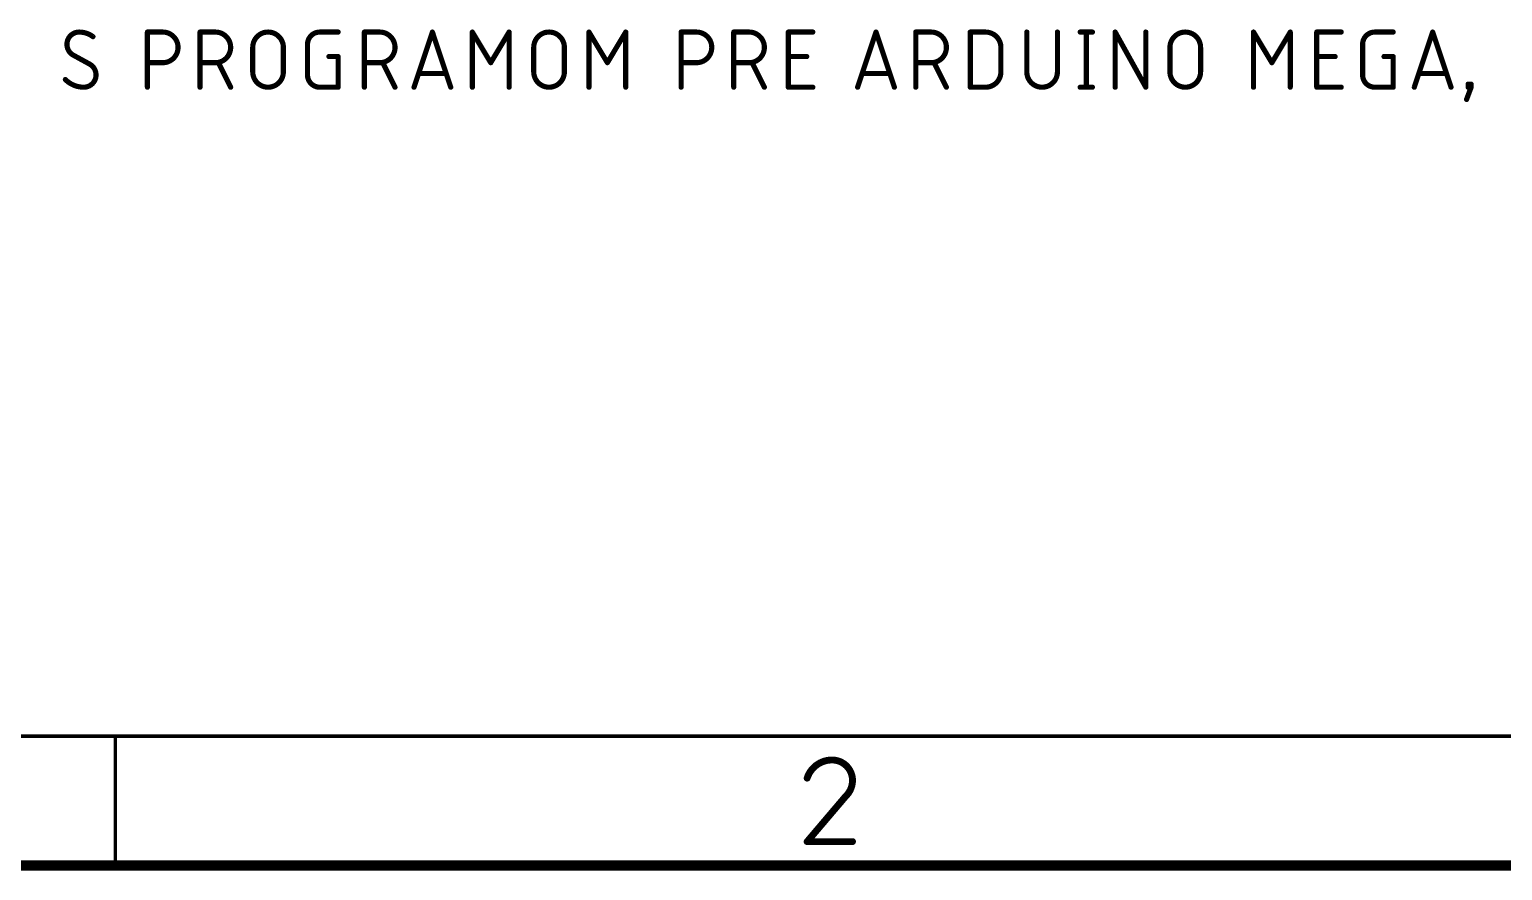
# Model space of a CAD drawing. Extents: x -165 to 95, y -26 to 154.
# Drawn here: x -121.7 to -78.27, y -25.55 to -0.76 of the extents above; entities that cross this region are included whole.
import ezdxf

# ---------------------------------------------------------------- set-up
doc = ezdxf.new("R2010")
doc.units = 0
doc.layers.add('94', color=14, linetype='CONTINUOUS')

msp = doc.modelspace()

# ---------------------------------------------------------------- linework, layer by layer
at = {"layer": '94'}
for points, const_width in [([(-120.2381, -0.8382, 0.4142), (-120.5994, -1.1994)], 0.1524), ([(-119.8317, -0.9737, 0.1623), (-120.2381, -0.8382)], 0.1524), ([(-120.2381, -0.8001, 1), (-120.2381, -0.8763)], 0.0762), ([(-120.2381, -0.8763, 1), (-120.2381, -0.8001)], 0.0762), ([(-118.1885, -0.8382, 1), (-118.2647, -0.8382)], 0.0762), ([(-118.2266, -0.8001, 1), (-118.2266, -0.8763)], 0.0762), ([(-117.7751, -1.7413, 1), (-117.7751, -0.8382)], 0.1524), ([(-117.7751, -0.8001, 1), (-117.7751, -0.8763)], 0.0762), ([(-117.7751, -0.8763, 1), (-117.7751, -0.8001)], 0.0762), ([(-116.6373, -0.8382, 1), (-116.7135, -0.8382)], 0.0762), ([(-116.6754, -0.8001, 1), (-116.6754, -0.8763)], 0.0762), ([(-116.2239, -1.7413, 1), (-116.2239, -0.8382)], 0.1524), ([(-116.2239, -0.8001, 1), (-116.2239, -0.8763)], 0.0762), ([(-116.2239, -0.8763, 1), (-116.2239, -0.8001)], 0.0762), ([(-114.2184, -1.2898, 1), (-115.1215, -1.2898)], 0.1524), ([(-113.145, -0.8382, 0.4142), (-113.5062, -1.1994)], 0.1524), ([(-113.145, -0.8001, 1), (-113.145, -0.8763)], 0.0762), ([(-113.145, -0.8763, 1), (-113.145, -0.8001)], 0.0762), ([(-112.6031, -0.8763, 1), (-112.6031, -0.8001)], 0.0762), ([(-111.7917, -0.8382, 1), (-111.8679, -0.8382)], 0.0762), ([(-111.8298, -0.8001, 1), (-111.8298, -0.8763)], 0.0762), ([(-111.3782, -1.7413, 1), (-111.3782, -0.8382)], 0.1524), ([(-111.3782, -0.8001, 1), (-111.3782, -0.8763)], 0.0762), ([(-111.3782, -0.8763, 1), (-111.3782, -0.8001)], 0.0762), ([(-109.7881, -0.8262, 1), (-109.8604, -0.8502)], 0.0762), ([(-109.7881, -0.8502, 1), (-109.8604, -0.8262)], 0.0762), ([(-108.6086, -0.8382, 1), (-108.6848, -0.8382)], 0.0762), ([(-108.614, -0.8186, 1), (-108.6793, -0.8578)], 0.0762), ([(-107.5248, -0.8382, 1), (-107.601, -0.8382)], 0.0762), ([(-107.5303, -0.8578, 1), (-107.5956, -0.8186)], 0.0762), ([(-105.9338, -1.2898, 1), (-106.8369, -1.2898)], 0.1524), ([(-105.1697, -0.8382, 1), (-105.2459, -0.8382)], 0.0762), ([(-105.1751, -0.8186, 1), (-105.2405, -0.8578)], 0.0762), ([(-104.086, -0.8382, 1), (-104.1622, -0.8382)], 0.0762), ([(-104.0914, -0.8578, 1), (-104.1567, -0.8186)], 0.0762), ([(-102.4531, -0.8382, 1), (-102.5293, -0.8382)], 0.0762), ([(-102.4912, -0.8001, 1), (-102.4912, -0.8763)], 0.0762), ([(-102.0396, -1.7413, 1), (-102.0396, -0.8382)], 0.1524), ([(-102.0396, -0.8001, 1), (-102.0396, -0.8763)], 0.0762), ([(-102.0396, -0.8763, 1), (-102.0396, -0.8001)], 0.0762), ([(-100.9019, -0.8382, 1), (-100.9781, -0.8382)], 0.0762), ([(-100.94, -0.8001, 1), (-100.94, -0.8763)], 0.0762), ([(-100.4884, -1.7413, 1), (-100.4884, -0.8382)], 0.1524), ([(-100.4884, -0.8001, 1), (-100.4884, -0.8763)], 0.0762), ([(-100.4884, -0.8763, 1), (-100.4884, -0.8001)], 0.0762), ([(-99.2928, -0.8382, 1), (-99.369, -0.8382)], 0.0762), ([(-99.3309, -0.8001, 1), (-99.3309, -0.8763)], 0.0762), ([(-98.6085, -0.8763, 1), (-98.6085, -0.8001)], 0.0762), ([(-96.71, -0.8262, 1), (-96.7822, -0.8502)], 0.0762), ([(-96.71, -0.8502, 1), (-96.7822, -0.8262)], 0.0762), ([(-95.5352, -0.8382, 1), (-95.6114, -0.8382)], 0.0762), ([(-95.5733, -0.8001, 1), (-95.5733, -0.8763)], 0.0762), ([(-95.1217, -1.7413, 1), (-95.1217, -0.8382)], 0.1524), ([(-95.1217, -0.8001, 1), (-95.1217, -0.8763)], 0.0762), ([(-95.1217, -0.8763, 1), (-95.1217, -0.8001)], 0.0762), ([(-93.9291, -0.8382, 1), (-94.0053, -0.8382)], 0.0762), ([(-93.9672, -0.8001, 1), (-93.9672, -0.8763)], 0.0762), ([(-93.0641, -1.2898, 0.4142), (-93.5156, -0.8382)], 0.1524), ([(-93.5156, -0.8001, 1), (-93.5156, -0.8763)], 0.0762), ([(-93.5156, -0.8763, 1), (-93.5156, -0.8001)], 0.0762), ([(-92.2618, -0.8382, 1), (-92.338, -0.8382)], 0.0762), ([(-91.3587, -0.8382, 1), (-91.4349, -0.8382)], 0.0762), ([(-90.7263, -0.8001, 1), (-90.7263, -0.8763)], 0.0762), ([(-90.5076, -0.8382, 1), (-90.5838, -0.8382)], 0.0762), ([(-90.3651, -0.8763, 1), (-90.3651, -0.8001)], 0.0762), ([(-89.6566, -0.8382, 1), (-89.7328, -0.8382)], 0.0762), ([(-89.6614, -0.8197, 1), (-89.728, -0.8567)], 0.0762), ([(-88.7535, -0.8382, 1), (-88.8297, -0.8382)], 0.0762), ([(-87.1763, -1.2898, 1), (-88.0794, -1.2898)], 0.1524), ([(-85.5785, -0.8382, 1), (-85.6547, -0.8382)], 0.0762), ([(-85.584, -0.8186, 1), (-85.6493, -0.8578)], 0.0762), ([(-84.4948, -0.8382, 1), (-84.571, -0.8382)], 0.0762), ([(-84.5002, -0.8578, 1), (-84.5656, -0.8186)], 0.0762), ([(-83.7137, -0.8382, 1), (-83.7899, -0.8382)], 0.0762), ([(-83.7518, -0.8001, 1), (-83.7518, -0.8763)], 0.0762), ([(-83.0293, -0.8763, 1), (-83.0293, -0.8001)], 0.0762), ([(-82.0388, -0.8382, 0.4142), (-82.4001, -1.1994)], 0.1524), ([(-82.0388, -0.8001, 1), (-82.0388, -0.8763)], 0.0762), ([(-82.0388, -0.8763, 1), (-82.0388, -0.8001)], 0.0762), ([(-81.497, -0.8763, 1), (-81.497, -0.8001)], 0.0762), ([(-80.2972, -0.8262, 1), (-80.3694, -0.8502)], 0.0762), ([(-80.2972, -0.8502, 1), (-80.3694, -0.8262)], 0.0762), ([(-120.5994, -1.1994, 0.2656), (-120.4187, -1.5155)], 0.1524), ([(-120.5613, -1.1994, 1), (-120.6375, -1.1994)], 0.0762), ([(-120.6375, -1.1994, 1), (-120.5613, -1.1994)], 0.0762), ([(-119.8546, -1.0041, 1), (-119.8088, -0.9432)], 0.0762), ([(-115.0834, -1.2898, 1), (-115.1596, -1.2898)], 0.0762), ([(-115.1596, -1.2898, 1), (-115.0834, -1.2898)], 0.0762), ([(-114.1803, -1.2898, 1), (-114.2565, -1.2898)], 0.0762), ([(-114.2565, -1.2898, 1), (-114.1803, -1.2898)], 0.0762), ([(-113.4681, -1.1994, 1), (-113.5443, -1.1994)], 0.0762), ([(-113.5443, -1.1994, 1), (-113.4681, -1.1994)], 0.0762), ([(-106.7988, -1.2898, 1), (-106.875, -1.2898)], 0.0762), ([(-106.875, -1.2898, 1), (-106.7988, -1.2898)], 0.0762), ([(-105.8957, -1.2898, 1), (-105.9719, -1.2898)], 0.0762), ([(-105.9719, -1.2898, 1), (-105.8957, -1.2898)], 0.0762), ([(-93.026, -1.2898, 1), (-93.1022, -1.2898)], 0.0762), ([(-93.1022, -1.2898, 1), (-93.026, -1.2898)], 0.0762), ([(-88.0413, -1.2898, 1), (-88.1175, -1.2898)], 0.0762), ([(-88.1175, -1.2898, 1), (-88.0413, -1.2898)], 0.0762), ([(-87.1382, -1.2898, 1), (-87.2144, -1.2898)], 0.0762), ([(-87.2144, -1.2898, 1), (-87.1382, -1.2898)], 0.0762), ([(-82.362, -1.1994, 1), (-82.4382, -1.1994)], 0.0762), ([(-82.4382, -1.1994, 1), (-82.362, -1.1994)], 0.0762), ([(-120.4005, -1.4821, 1), (-120.437, -1.549)], 0.0762), ([(-120.4381, -1.5484, 1), (-120.3994, -1.4827)], 0.0762), ([(-119.9027, -1.7536, 1), (-119.9414, -1.8193)], 0.0762), ([(-119.7414, -2.1026, 0.2656), (-119.922, -1.7865)], 0.1524), ([(-119.9403, -1.8199, 1), (-119.9038, -1.753)], 0.0762), ([(-118.2266, -1.7032, 1), (-118.2266, -1.7794)], 0.0762), ([(-117.7751, -1.7032, 1), (-117.7751, -1.7794)], 0.0762), ([(-117.7751, -1.7794, 1), (-117.7751, -1.7032)], 0.0762), ([(-116.6754, -1.7032, 1), (-116.6754, -1.7794)], 0.0762), ([(-116.2239, -1.7032, 1), (-116.2239, -1.7794)], 0.0762), ([(-116.2239, -1.7794, 1), (-116.2239, -1.7032)], 0.0762), ([(-116.0995, -1.7243, 1), (-116.1676, -1.7584)], 0.0762), ([(-112.8741, -1.5226, 1), (-112.8741, -1.5988)], 0.0762), ([(-112.565, -1.5607, 1), (-112.6412, -1.5607)], 0.0762), ([(-112.6031, -1.5988, 1), (-112.6031, -1.5226)], 0.0762), ([(-111.8298, -1.7032, 1), (-111.8298, -1.7794)], 0.0762), ([(-111.3782, -1.7032, 1), (-111.3782, -1.7794)], 0.0762), ([(-111.3782, -1.7794, 1), (-111.3782, -1.7032)], 0.0762), ([(-111.2538, -1.7243, 1), (-111.322, -1.7584)], 0.0762), ([(-108.1375, -1.7217, 1), (-108.0721, -1.7609)], 0.0762), ([(-108.1375, -1.7609, 1), (-108.0721, -1.7217)], 0.0762), ([(-104.6986, -1.7217, 1), (-104.6333, -1.7609)], 0.0762), ([(-104.6986, -1.7609, 1), (-104.6333, -1.7217)], 0.0762), ([(-102.4912, -1.7032, 1), (-102.4912, -1.7794)], 0.0762), ([(-102.0396, -1.7032, 1), (-102.0396, -1.7794)], 0.0762), ([(-102.0396, -1.7794, 1), (-102.0396, -1.7032)], 0.0762), ([(-100.94, -1.7032, 1), (-100.94, -1.7794)], 0.0762), ([(-100.4884, -1.7032, 1), (-100.4884, -1.7794)], 0.0762), ([(-100.4884, -1.7794, 1), (-100.4884, -1.7032)], 0.0762), ([(-100.364, -1.7243, 1), (-100.4322, -1.7584)], 0.0762), ([(-99.3309, -1.5226, 1), (-99.3309, -1.5988)], 0.0762), ([(-98.7891, -1.5988, 1), (-98.7891, -1.5226)], 0.0762), ([(-95.5733, -1.7032, 1), (-95.5733, -1.7794)], 0.0762), ([(-95.1217, -1.7032, 1), (-95.1217, -1.7794)], 0.0762), ([(-95.1217, -1.7794, 1), (-95.1217, -1.7032)], 0.0762), ([(-94.9973, -1.7243, 1), (-95.0655, -1.7584)], 0.0762), ([(-85.1074, -1.7217, 1), (-85.0421, -1.7609)], 0.0762), ([(-85.1074, -1.7609, 1), (-85.0421, -1.7217)], 0.0762), ([(-83.7518, -1.5226, 1), (-83.7518, -1.5988)], 0.0762), ([(-83.2099, -1.5988, 1), (-83.2099, -1.5226)], 0.0762), ([(-81.7679, -1.5226, 1), (-81.7679, -1.5988)], 0.0762), ([(-81.4589, -1.5607, 1), (-81.5351, -1.5607)], 0.0762), ([(-81.497, -1.5988, 1), (-81.497, -1.5226)], 0.0762), ([(-120.6175, -2.2112, 1), (-120.6716, -2.2649)], 0.0762), ([(-120.6445, -2.238, 0.2), (-120.1026, -2.4638)], 0.1524), ([(-120.1026, -2.4638, 0.4142), (-119.7414, -2.1026)], 0.1524), ([(-119.7033, -2.1026, 1), (-119.7795, -2.1026)], 0.0762), ([(-119.7795, -2.1026, 1), (-119.7033, -2.1026)], 0.0762), ([(-115.1215, -2.0122, 1), (-114.2184, -2.0122)], 0.1524), ([(-115.0834, -2.0122, 1), (-115.1596, -2.0122)], 0.0762), ([(-115.1596, -2.0122, 1), (-115.0834, -2.0122)], 0.0762), ([(-114.1803, -2.0122, 1), (-114.2565, -2.0122)], 0.0762), ([(-114.2565, -2.0122, 1), (-114.1803, -2.0122)], 0.0762), ([(-113.5062, -2.1026, 0.4142), (-113.145, -2.4638)], 0.1524), ([(-113.4681, -2.1026, 1), (-113.5443, -2.1026)], 0.0762), ([(-113.5443, -2.1026, 1), (-113.4681, -2.1026)], 0.0762), ([(-110.2306, -2.0193, 1), (-110.2306, -2.0955)], 0.0762), ([(-109.4178, -2.0955, 1), (-109.4178, -2.0193)], 0.0762), ([(-106.8369, -2.0122, 1), (-105.9338, -2.0122)], 0.1524), ([(-106.7988, -2.0122, 1), (-106.875, -2.0122)], 0.0762), ([(-106.875, -2.0122, 1), (-106.7988, -2.0122)], 0.0762), ([(-105.8957, -2.0122, 1), (-105.9719, -2.0122)], 0.0762), ([(-105.9719, -2.0122, 1), (-105.8957, -2.0122)], 0.0762), ([(-97.1525, -2.0193, 1), (-97.1525, -2.0955)], 0.0762), ([(-96.3397, -2.0955, 1), (-96.3397, -2.0193)], 0.0762), ([(-93.5156, -2.4638, 0.4142), (-93.0641, -2.0122)], 0.1524), ([(-93.026, -2.0122, 1), (-93.1022, -2.0122)], 0.0762), ([(-93.1022, -2.0122, 1), (-93.026, -2.0122)], 0.0762), ([(-92.2999, -2.0122, 1), (-91.3968, -2.0122)], 0.1524), ([(-92.2618, -2.0122, 1), (-92.338, -2.0122)], 0.0762), ([(-92.338, -2.0122, 1), (-92.2618, -2.0122)], 0.0762), ([(-91.3587, -2.0122, 1), (-91.4349, -2.0122)], 0.0762), ([(-91.4349, -2.0122, 1), (-91.3587, -2.0122)], 0.0762), ([(-88.0794, -2.0122, 1), (-87.1763, -2.0122)], 0.1524), ([(-88.0413, -2.0122, 1), (-88.1175, -2.0122)], 0.0762), ([(-88.1175, -2.0122, 1), (-88.0413, -2.0122)], 0.0762), ([(-87.1382, -2.0122, 1), (-87.2144, -2.0122)], 0.0762), ([(-87.2144, -2.0122, 1), (-87.1382, -2.0122)], 0.0762), ([(-82.4001, -2.1026, 0.4142), (-82.0388, -2.4638)], 0.1524), ([(-82.362, -2.1026, 1), (-82.4382, -2.1026)], 0.0762), ([(-82.4382, -2.1026, 1), (-82.362, -2.1026)], 0.0762), ([(-80.7397, -2.0193, 1), (-80.7397, -2.0955)], 0.0762), ([(-79.9269, -2.0955, 1), (-79.9269, -2.0193)], 0.0762), ([(-120.1026, -2.4257, 1), (-120.1026, -2.5019)], 0.0762), ([(-120.1026, -2.5019, 1), (-120.1026, -2.4257)], 0.0762), ([(-118.2647, -2.4638, 1), (-118.1885, -2.4638)], 0.0762), ([(-116.7135, -2.4638, 1), (-116.6373, -2.4638)], 0.0762), ([(-115.8064, -2.4808, 1), (-115.7383, -2.4468)], 0.0762), ([(-113.145, -2.4257, 1), (-113.145, -2.5019)], 0.0762), ([(-113.145, -2.5019, 1), (-113.145, -2.4257)], 0.0762), ([(-112.6412, -2.4638, 1), (-112.565, -2.4638)], 0.0762), ([(-112.6031, -2.5019, 1), (-112.6031, -2.4257)], 0.0762), ([(-111.8679, -2.4638, 1), (-111.7917, -2.4638)], 0.0762), ([(-110.9607, -2.4808, 1), (-110.8926, -2.4468)], 0.0762), ([(-110.4022, -2.4518, 1), (-110.33, -2.4758)], 0.0762), ([(-109.3185, -2.4758, 1), (-109.2462, -2.4518)], 0.0762), ([(-108.6848, -2.4638, 1), (-108.6086, -2.4638)], 0.0762), ([(-107.601, -2.4638, 1), (-107.5248, -2.4638)], 0.0762), ([(-105.2459, -2.4638, 1), (-105.1697, -2.4638)], 0.0762), ([(-104.1622, -2.4638, 1), (-104.086, -2.4638)], 0.0762), ([(-102.5293, -2.4638, 1), (-102.4531, -2.4638)], 0.0762), ([(-100.9781, -2.4638, 1), (-100.9019, -2.4638)], 0.0762), ([(-100.071, -2.4808, 1), (-100.0028, -2.4468)], 0.0762), ([(-99.3309, -2.4257, 1), (-99.3309, -2.5019)], 0.0762), ([(-99.369, -2.4638, 1), (-99.2928, -2.4638)], 0.0762), ([(-98.6085, -2.5019, 1), (-98.6085, -2.4257)], 0.0762), ([(-97.3241, -2.4518, 1), (-97.2518, -2.4758)], 0.0762), ([(-96.2404, -2.4758, 1), (-96.1681, -2.4518)], 0.0762), ([(-95.6114, -2.4638, 1), (-95.5352, -2.4638)], 0.0762), ([(-94.7042, -2.4808, 1), (-94.6361, -2.4468)], 0.0762), ([(-93.9672, -2.4257, 1), (-93.9672, -2.5019)], 0.0762), ([(-94.0053, -2.4638, 1), (-93.9291, -2.4638)], 0.0762), ([(-93.5156, -2.4257, 1), (-93.5156, -2.5019)], 0.0762), ([(-93.5156, -2.5019, 1), (-93.5156, -2.4257)], 0.0762), ([(-90.7263, -2.4257, 1), (-90.7263, -2.5019)], 0.0762), ([(-90.5838, -2.4638, 1), (-90.5076, -2.4638)], 0.0762), ([(-90.3651, -2.5019, 1), (-90.3651, -2.4257)], 0.0762), ([(-89.7328, -2.4638, 1), (-89.6566, -2.4638)], 0.0762), ([(-88.8297, -2.4638, 1), (-88.7535, -2.4638)], 0.0762), ([(-88.8249, -2.4823, 1), (-88.7582, -2.4453)], 0.0762), ([(-85.6547, -2.4638, 1), (-85.5785, -2.4638)], 0.0762), ([(-84.571, -2.4638, 1), (-84.4948, -2.4638)], 0.0762), ([(-83.7518, -2.4257, 1), (-83.7518, -2.5019)], 0.0762), ([(-83.7899, -2.4638, 1), (-83.7137, -2.4638)], 0.0762), ([(-83.0293, -2.5019, 1), (-83.0293, -2.4257)], 0.0762), ([(-82.0388, -2.4257, 1), (-82.0388, -2.5019)], 0.0762), ([(-82.0388, -2.5019, 1), (-82.0388, -2.4257)], 0.0762), ([(-81.5351, -2.4638, 1), (-81.4589, -2.4638)], 0.0762), ([(-81.497, -2.5019, 1), (-81.497, -2.4257)], 0.0762), ([(-80.9113, -2.4518, 1), (-80.839, -2.4758)], 0.0762), ([(-79.8276, -2.4758, 1), (-79.7553, -2.4518)], 0.0762), ([(-79.2515, -2.3735, 1), (-79.3277, -2.3735)], 0.0762), ([(-79.2896, -2.3354, 1), (-79.2896, -2.4116)], 0.0762), ([(-79.2896, -2.4257, 1), (-79.2896, -2.5019)], 0.0762), ([(-79.3277, -2.4638, 1), (-79.2515, -2.4638)], 0.0762), ([(-79.1612, -2.3735, 1), (-79.2374, -2.3735)], 0.0762), ([(-79.2374, -2.4638, 1), (-79.1612, -2.4638)], 0.0762), ([(-79.1636, -2.4772, 1), (-79.235, -2.4504)], 0.0762), ([(-79.1993, -2.4116, 1), (-79.1993, -2.3354)], 0.0762), ([(-79.1993, -2.5019, 1), (-79.1993, -2.4257)], 0.0762), ([(-79.3704, -2.8117, 1), (-79.2991, -2.8384)], 0.0762), ([(-119.1433, -21.59, 1), (-119.1933, -21.59)], 0.05), ([(-98.0406, -22.2916, 0.3252), (-98.776, -22.8264)], 0.2032), ([(-97.4389, -22.8933, 0.4142), (-98.0406, -22.2916)], 0.2032), ([(-98.0406, -22.2408, 1), (-98.0406, -22.3424)], 0.1016), ([(-98.0406, -22.3424, 1), (-98.0406, -22.2408)], 0.1016), ([(-98.8244, -22.8108, 1), (-98.7277, -22.8421)], 0.1016), ([(-97.6395, -23.3613, 0.2053), (-97.4389, -22.8933)], 0.2032), ([(-97.3881, -22.8933, 1), (-97.4897, -22.8933)], 0.1016), ([(-97.4897, -22.8933, 1), (-97.3881, -22.8933)], 0.1016), ([(-97.6745, -23.3245, 1), (-97.6045, -23.3981)], 0.1016), ([(-97.6008, -23.3942, 1), (-97.6782, -23.3284)], 0.1016), ([(-98.7761, -24.6476, 1), (-98.7761, -24.7492)], 0.1016), ([(-98.8148, -24.6655, 1), (-98.7373, -24.7313)], 0.1016), ([(-97.4389, -24.7492, 1), (-97.4389, -24.6476)], 0.1016), ([(-119.1933, -25.4, 1), (-119.1433, -25.4)], 0.05)]:
    msp.add_lwpolyline(points, format="xyb", dxfattribs=dict(at, const_width=const_width))
for points, const_width in [([(-118.2266, -2.4638), (-118.2266, -0.8382)], 0.1524), ([(-118.2266, -0.8382), (-117.7751, -0.8382)], 0.1524), ([(-116.6754, -2.4638), (-116.6754, -0.8382)], 0.1524), ([(-116.6754, -0.8382), (-116.2239, -0.8382)], 0.1524), ([(-113.145, -0.8382), (-112.6031, -0.8382)], 0.1524), ([(-111.8298, -2.4638), (-111.8298, -0.8382)], 0.1524), ([(-111.8298, -0.8382), (-111.3782, -0.8382)], 0.1524), ([(-110.3661, -2.4638), (-109.8242, -0.8382)], 0.1524), ([(-109.8242, -0.8382), (-109.2824, -2.4638)], 0.1524), ([(-108.6467, -2.4638), (-108.6467, -0.8382)], 0.1524), ([(-108.6467, -0.8382), (-108.1048, -1.7413)], 0.1524), ([(-108.1048, -1.7413), (-107.5629, -0.8382)], 0.1524), ([(-107.5629, -0.8382), (-107.5629, -2.4638)], 0.1524), ([(-105.2078, -2.4638), (-105.2078, -0.8382)], 0.1524), ([(-105.2078, -0.8382), (-104.6659, -1.7413)], 0.1524), ([(-104.6659, -1.7413), (-104.1241, -0.8382)], 0.1524), ([(-104.1241, -0.8382), (-104.1241, -2.4638)], 0.1524), ([(-102.4912, -2.4638), (-102.4912, -0.8382)], 0.1524), ([(-102.4912, -0.8382), (-102.0396, -0.8382)], 0.1524), ([(-100.94, -2.4638), (-100.94, -0.8382)], 0.1524), ([(-100.94, -0.8382), (-100.4884, -0.8382)], 0.1524), ([(-99.3309, -2.4638), (-99.3309, -0.8382)], 0.1524), ([(-99.3309, -0.8382), (-98.6085, -0.8382)], 0.1524), ([(-97.288, -2.4638), (-96.7461, -0.8382)], 0.1524), ([(-96.7461, -0.8382), (-96.2042, -2.4638)], 0.1524), ([(-95.5733, -2.4638), (-95.5733, -0.8382)], 0.1524), ([(-95.5733, -0.8382), (-95.1217, -0.8382)], 0.1524), ([(-93.9672, -2.4638), (-93.9672, -0.8382)], 0.1524), ([(-93.9672, -0.8382), (-93.5156, -0.8382)], 0.1524), ([(-92.2999, -0.8382), (-92.2999, -2.0122)], 0.1524), ([(-91.3968, -2.0122), (-91.3968, -0.8382)], 0.1524), ([(-90.7263, -0.8382), (-90.3651, -0.8382)], 0.1524), ([(-90.5457, -0.8382), (-90.5457, -2.4638)], 0.1524), ([(-89.6947, -2.4638), (-89.6947, -0.8382)], 0.1524), ([(-89.6947, -0.8382), (-88.7916, -2.4638)], 0.1524), ([(-88.7916, -2.4638), (-88.7916, -0.8382)], 0.1524), ([(-85.6166, -2.4638), (-85.6166, -0.8382)], 0.1524), ([(-85.6166, -0.8382), (-85.0748, -1.7413)], 0.1524), ([(-85.0748, -1.7413), (-84.5329, -0.8382)], 0.1524), ([(-84.5329, -0.8382), (-84.5329, -2.4638)], 0.1524), ([(-83.7518, -2.4638), (-83.7518, -0.8382)], 0.1524), ([(-83.7518, -0.8382), (-83.0293, -0.8382)], 0.1524), ([(-82.0388, -0.8382), (-81.497, -0.8382)], 0.1524), ([(-80.8752, -2.4638), (-80.3333, -0.8382)], 0.1524), ([(-80.3333, -0.8382), (-79.7914, -2.4638)], 0.1524), ([(-115.1215, -2.0122), (-115.1215, -1.2898)], 0.1524), ([(-114.2184, -1.2898), (-114.2184, -2.0122)], 0.1524), ([(-113.5062, -2.1026), (-113.5062, -1.1994)], 0.1524), ([(-106.8369, -2.0122), (-106.8369, -1.2898)], 0.1524), ([(-105.9338, -1.2898), (-105.9338, -2.0122)], 0.1524), ([(-93.0641, -1.2898), (-93.0641, -2.0122)], 0.1524), ([(-88.0794, -2.0122), (-88.0794, -1.2898)], 0.1524), ([(-87.1763, -1.2898), (-87.1763, -2.0122)], 0.1524), ([(-82.4001, -2.1026), (-82.4001, -1.1994)], 0.1524), ([(-119.922, -1.7865), (-120.4187, -1.5155)], 0.1524), ([(-117.7751, -1.7413), (-118.2266, -1.7413)], 0.1524), ([(-116.2239, -1.7413), (-116.6754, -1.7413)], 0.1524), ([(-115.7723, -2.4638), (-116.1336, -1.7413)], 0.1524), ([(-112.8741, -1.5607), (-112.6031, -1.5607)], 0.1524), ([(-112.6031, -1.5607), (-112.6031, -2.4638)], 0.1524), ([(-111.3782, -1.7413), (-111.8298, -1.7413)], 0.1524), ([(-110.9266, -2.4638), (-111.2879, -1.7413)], 0.1524), ([(-102.0396, -1.7413), (-102.4912, -1.7413)], 0.1524), ([(-100.4884, -1.7413), (-100.94, -1.7413)], 0.1524), ([(-100.0369, -2.4638), (-100.3981, -1.7413)], 0.1524), ([(-99.3309, -1.5607), (-98.7891, -1.5607)], 0.1524), ([(-95.1217, -1.7413), (-95.5733, -1.7413)], 0.1524), ([(-94.6702, -2.4638), (-95.0314, -1.7413)], 0.1524), ([(-83.7518, -1.5607), (-83.2099, -1.5607)], 0.1524), ([(-81.7679, -1.5607), (-81.497, -1.5607)], 0.1524), ([(-81.497, -1.5607), (-81.497, -2.4638)], 0.1524), ([(-109.4178, -2.0574), (-110.2306, -2.0574)], 0.1524), ([(-96.3397, -2.0574), (-97.1525, -2.0574)], 0.1524), ([(-79.9269, -2.0574), (-80.7397, -2.0574)], 0.1524), ([(-112.6031, -2.4638), (-113.145, -2.4638)], 0.1524), ([(-98.6085, -2.4638), (-99.3309, -2.4638)], 0.1524), ([(-93.5156, -2.4638), (-93.9672, -2.4638)], 0.1524), ([(-90.7263, -2.4638), (-90.3651, -2.4638)], 0.1524), ([(-83.0293, -2.4638), (-83.7518, -2.4638)], 0.1524), ([(-81.497, -2.4638), (-82.0388, -2.4638)], 0.1524), ([(-79.1993, -2.4638), (-79.3348, -2.825)], 0.1524), ([(-79.2896, -2.4638), (-79.2896, -2.3735)], 0.1524), ([(-79.2896, -2.3735), (-79.1993, -2.3735)], 0.1524), ([(-79.1993, -2.4638), (-79.2896, -2.4638)], 0.1524), ([(-79.1993, -2.3735), (-79.1993, -2.4638)], 0.1524), ([(-161.29, -21.59), (91.44, -21.59)], 0.1), ([(-119.1683, -25.4), (-119.1683, -21.59)], 0.1), ([(-97.6395, -23.3613), (-98.7761, -24.6984)], 0.2032), ([(-98.7761, -24.6984), (-97.4389, -24.6984)], 0.2032), ([(-165.1, -25.4), (95.25, -25.4)], 0.3)]:
    msp.add_lwpolyline(points, dxfattribs=dict(at, const_width=const_width))

doc.saveas('drawing.dxf')
